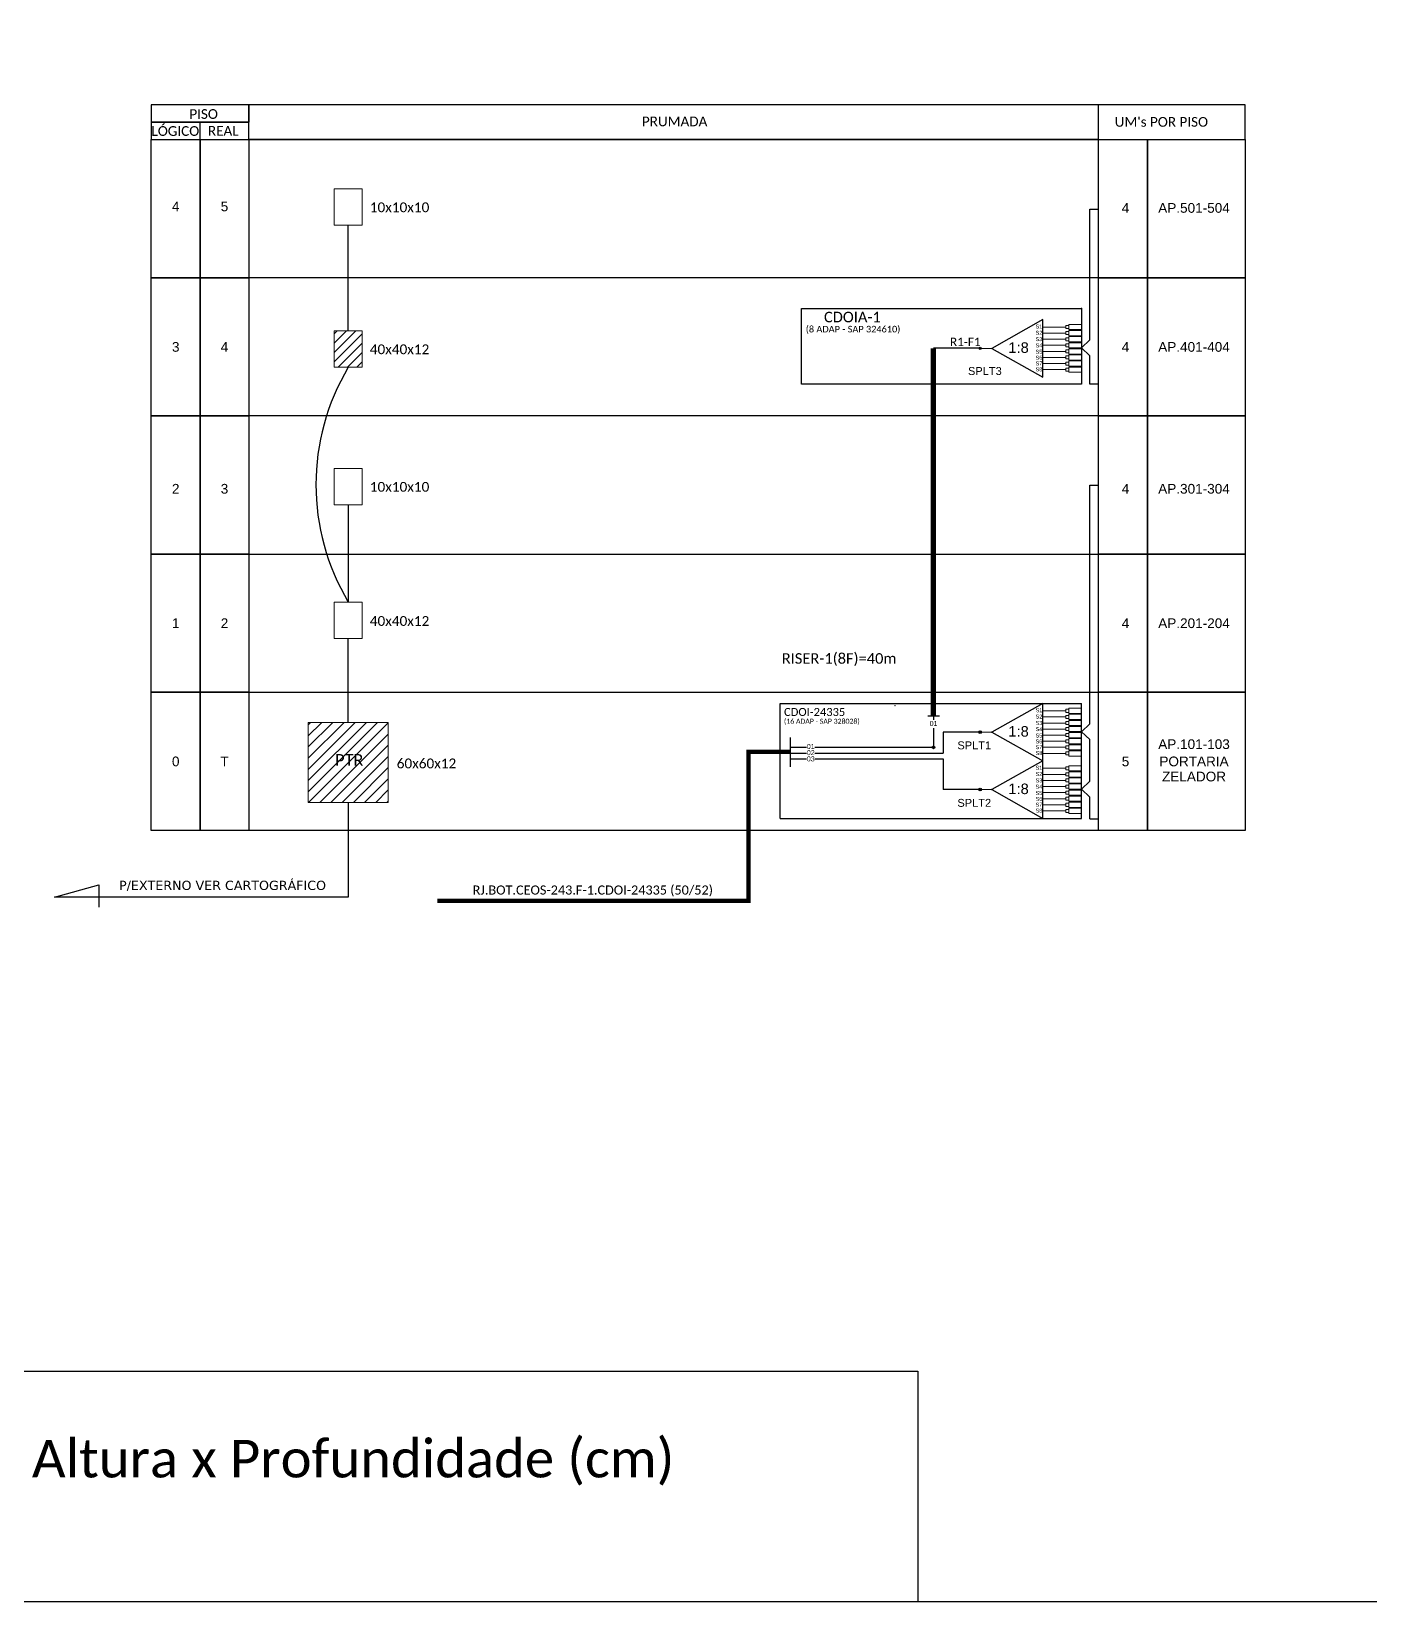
# Model space of a CAD drawing. Extents: x 890 to 4090, y 1694 to 3298.
# Drawn here: x 1078.2 to 1332, y 1694.1 to 1991.8 of the extents above; entities that cross this region are included whole.
import ezdxf
from ezdxf.enums import TextEntityAlignment as Align

# ---------------------------------------------------------------- set-up
doc = ezdxf.new("R2010")
doc.units = 0
doc.header["$MEASUREMENT"] = 0
doc.layers.get('0').update_dxf_attribs({"linetype": 'CONTINUOUS'})
doc.layers.add('10.1-Caixas Subterrâneas', color=5, linetype='CONTINUOUS')
doc.layers.add('UMs', color=6, linetype='CONTINUOUS')
doc.layers.add('10.4-Postes', color=1, linetype='CONTINUOUS', lineweight=0)
doc.layers.add('40.1-ETIQUETAS', color=1, linetype='CONTINUOUS', lineweight=20)
doc.styles.add('ARIAL', font='arial.ttf')
doc.styles.add('siredit', font='verdana.ttf')
doc.styles.add('WMF-Calibri0', font='calibri.ttf')

# ---------------------------------------------------------------- blocks, each defined once
blk = doc.blocks.new('A$C415C251F')
at = {"color": 3}
blk.add_point((0, 0), dxfattribs=at)
blk = doc.blocks.new('LEG_CDOIA8_C-SPLT_DIR')
at = {"color": 3}
blk.add_blockref('A$C415C251F', (0, 0), dxfattribs=at)
at = {"color": 1, "style": 'WMF-Calibri0', "flags": 4}
blk.add_attdef('CDO', (-26.84, -2.61), '', height=2, dxfattribs=at)
blk.add_attdef('MODELO', text='', height=1.5, dxfattribs=at).set_placement((-22.23, -4.54), align=Align.CENTER)
at = {"style": 'ARIAL', "flags": 4}
blk.add_attdef('SPLITAGEM', text='', height=1.5, dxfattribs=at).set_placement((-18.36, -12.59), align=Align.CENTER)
blk = doc.blocks.new('SPLT_1-8_SC-APC')
at = {"color": 1}
blk.add_lwpolyline([(-7.37, -2.1), (-17.04, -7.55), (-7.37, -13), (-7.37, -2.1)], dxfattribs=at)
at = {"color": 3, "lineweight": 0}
for points in [[(-2.99, -3.51), (-7.37, -3.51)], [(-7.37, -4.66), (-2.99, -4.66)], [(-7.37, -5.82), (-2.99, -5.82)], [(-2.41, -3.02), (-2.41, -4)], [(-2.41, -3.02), (0, -3.02)], [(-2.41, -4), (0, -4)], [(-2.41, -4.17), (-2.41, -5.16)], [(-2.41, -4.17), (0, -4.17)], [(-2.41, -5.16), (0, -5.16)], [(-2.41, -5.32), (-2.41, -6.31)], [(-2.41, -5.32), (0, -5.32)], [(-7.37, -6.97), (-2.99, -6.97)], [(-7.37, -8.12), (-2.99, -8.12)], [(-2.41, -6.31), (0, -6.31)], [(-2.41, -6.48), (-2.41, -7.46)], [(-2.41, -6.48), (0, -6.48)], [(-2.41, -7.46), (0, -7.46)], [(-2.41, -7.63), (-2.41, -8.62)], [(-2.41, -7.63), (0, -7.63)], [(-2.41, -8.62), (0, -8.62)], [(-2.41, -8.78), (-2.41, -9.77)], [(-2.41, -8.78), (0, -8.78)], [(-7.37, -9.28), (-2.99, -9.28)], [(-7.37, -10.43), (-2.99, -10.43)], [(-7.37, -11.58), (-2.99, -11.58)], [(-2.41, -9.77), (0, -9.77)], [(-2.41, -9.94), (-2.41, -10.92)], [(-2.41, -9.94), (0, -9.94)], [(-2.41, -10.92), (0, -10.92)], [(-2.41, -11.09), (-2.41, -12.08)], [(-2.41, -11.09), (0, -11.09)], [(-2.41, -12.08), (0, -12.08)]]:
    blk.add_lwpolyline(points, dxfattribs=at)
for points in [[(-2.99, -3.22), (-2.41, -3.22), (-2.41, -3.8), (-2.99, -3.8)], [(-2.99, -4.38), (-2.41, -4.38), (-2.41, -4.95), (-2.99, -4.95)], [(-2.99, -5.53), (-2.41, -5.53), (-2.41, -6.1), (-2.99, -6.1)], [(-2.99, -6.68), (-2.41, -6.68), (-2.41, -7.26), (-2.99, -7.26)], [(-2.99, -7.84), (-2.41, -7.84), (-2.41, -8.41), (-2.99, -8.41)], [(-2.99, -8.99), (-2.41, -8.99), (-2.41, -9.56), (-2.99, -9.56)], [(-2.99, -10.14), (-2.41, -10.14), (-2.41, -10.72), (-2.99, -10.72)], [(-2.99, -11.3), (-2.41, -11.3), (-2.41, -11.87), (-2.99, -11.87)]]:
    blk.add_lwpolyline(points, close=True, dxfattribs=at)
at = {"color": 1, "lineweight": 0}
blk.add_lwpolyline([(-17.04, -7.55), (-19.26, -7.55)], dxfattribs=at)
at = {"color": 1, "style": 'ARIAL'}
for s, height, p in [('S1', 0.75, (-8.74, -3.78)), ('S2', 0.75, (-8.74, -4.97)), ('S3', 0.75, (-8.74, -6.18)), ('1:8', 2, (-13.91, -8.4)), ('S4', 0.75, (-8.74, -7.36)), ('S5', 0.75, (-8.74, -8.57)), ('S6', 0.75, (-8.74, -9.69)), ('S7', 0.75, (-8.74, -10.78)), ('S8', 0.75, (-8.74, -11.9))]:
    blk.add_text(s, height=height, dxfattribs=at).set_placement(p)
blk = doc.blocks.new('SPLITTER_')
blk.add_point((0, 0))
at = {"style": 'ARIAL', "flags": 4}
blk.add_attdef('SPLT', (0, -3.26), '', height=1.5, dxfattribs=at)

msp = doc.modelspace()

# ---------------------------------------------------------------- hatches: boundary and pattern name
h = msp.add_hatch()
h.set_pattern_fill('ANSI31', color=1, scale=10)
h.set_pattern_definition([(45, (-11051.8836, 152.0023), (-0.88388348, 0.88388348), [])])
h.paths.add_polyline_path([(1140.94, 1935), (1135.64, 1935), (1135.64, 1928.1), (1140.94, 1928.1)])
h = msp.add_hatch(color=3)
h.dxf.hatch_style = 1
edge = h.paths.add_edge_path()
edge.add_arc((1258.13, 1931.69), 0.205, 0, 360)
h = msp.add_hatch()
h.set_pattern_fill('ANSI31', color=1, scale=12, style=0)
h.set_pattern_definition([(45, (397.1153, 1383.4458), (-1.0606602, 1.0606602), [])])
h.paths.add_polyline_path([(1145.88, 1860.71), (1130.7, 1860.71), (1130.7, 1845.57), (1145.88, 1845.57)])
h.paths.add_polyline_path([(1135.42, 1851.66), (1141.94, 1851.66), (1141.94, 1855.6), (1135.42, 1855.6)], flags=9)
h = msp.add_hatch(color=3)
h.dxf.hatch_style = 1
edge = h.paths.add_edge_path()
edge.add_arc((1258.13, 1858.92), 0.256, 0, 360)
h = msp.add_hatch(color=3)
h.dxf.hatch_style = 1
edge = h.paths.add_edge_path()
edge.add_arc((1249.27, 1856.04), 0.256, 0, 360)
h = msp.add_hatch(color=3)
h.dxf.hatch_style = 1
edge = h.paths.add_edge_path()
edge.add_arc((1258.13, 1848.02), 0.256, 0, 360)

# ---------------------------------------------------------------- linework, layer by layer
at = {"color": 0}
for p, q in [((1280.61, 1971.25), (1119.44, 1971.25)), ((1280.61, 1945.06), (1119.44, 1945.06)), ((1280.61, 1918.86), (1119.44, 1918.86)), ((1119.44, 1892.67), (1280.61, 1892.67)), ((1119.44, 1866.47), (1280.61, 1866.47)), ((1280.61, 1840.28), (1119.44, 1840.28))]:
    msp.add_line(p, q, dxfattribs=at)
msp.add_line((1216.56, 1855.2), (1222.19, 1855.2))
for points in [[(890.38, 1694.07), (1728.95, 1694.07), (1728.95, 2288.07), (890.38, 2288.07), (890.38, 1694.07)], [(1119.44, 1971.25), (1308.38, 1971.25), (1308.38, 1977.83), (1119.44, 1977.83), (1119.44, 1977.83), (1119.44, 1974.54)], [(1280.59, 1971.25), (1280.59, 1977.83)], [(1110.18, 1971.25), (1110.18, 1974.54)], [(1222.19, 1856.46), (1222.19, 1856.46)], [(1251.11, 1853.85), (1251.11, 1848.02)], [(1258.13, 1848.02), (1251.11, 1848.02)], [(890.38, 1737.77), (1246.33, 1737.77)]]:
    msp.add_lwpolyline(points)
for points in [[(1100.93, 1974.54), (1119.44, 1974.54), (1119.44, 1977.83), (1100.93, 1977.83)], [(1100.93, 1971.25), (1119.44, 1971.25), (1119.44, 1974.54), (1100.93, 1974.54)]]:
    msp.add_lwpolyline(points, close=True)
for points in [[(1100.93, 1971.25), (1110.18, 1971.25), (1110.18, 1945.06), (1100.93, 1945.06)], [(1110.18, 1971.25), (1119.44, 1971.25), (1119.44, 1945.06), (1110.18, 1945.06)], [(1280.61, 1971.25), (1289.86, 1971.25), (1289.86, 1945.06), (1280.61, 1945.06)], [(1289.86, 1971.25), (1308.38, 1971.25), (1308.38, 1945.06), (1289.86, 1945.06)], [(1100.93, 1945.06), (1110.18, 1945.06), (1110.18, 1918.86), (1100.93, 1918.86)], [(1110.18, 1945.06), (1119.44, 1945.06), (1119.44, 1918.86), (1110.18, 1918.86)], [(1280.61, 1945.06), (1289.86, 1945.06), (1289.86, 1918.86), (1280.61, 1918.86)], [(1289.86, 1945.06), (1308.38, 1945.06), (1308.38, 1918.86), (1289.86, 1918.86)], [(1100.93, 1918.86), (1110.18, 1918.86), (1110.18, 1892.67), (1100.93, 1892.67)], [(1110.18, 1918.86), (1119.44, 1918.86), (1119.44, 1892.67), (1110.18, 1892.67)], [(1280.61, 1918.86), (1289.86, 1918.86), (1289.86, 1892.67), (1280.61, 1892.67)], [(1289.86, 1918.86), (1308.38, 1918.86), (1308.38, 1892.67), (1289.86, 1892.67)], [(1100.93, 1892.67), (1110.18, 1892.67), (1110.18, 1866.47), (1100.93, 1866.47)], [(1110.18, 1892.67), (1119.44, 1892.67), (1119.44, 1866.47), (1110.18, 1866.47)], [(1280.61, 1892.67), (1289.86, 1892.67), (1289.86, 1866.47), (1280.61, 1866.47)], [(1289.86, 1892.67), (1308.38, 1892.67), (1308.38, 1866.47), (1289.86, 1866.47)], [(1100.93, 1866.47), (1110.18, 1866.47), (1110.18, 1840.28), (1100.93, 1840.28)], [(1110.18, 1866.47), (1119.44, 1866.47), (1119.44, 1840.28), (1110.18, 1840.28)], [(1280.61, 1866.47), (1289.86, 1866.47), (1289.86, 1840.28), (1280.61, 1840.28)], [(1289.86, 1866.47), (1308.38, 1866.47), (1308.38, 1840.28), (1289.86, 1840.28)]]:
    msp.add_lwpolyline(points, close=True, dxfattribs=at)
at = {"lineweight": 0}
msp.add_lwpolyline([(1135.64, 1961.92), (1140.94, 1961.92), (1140.94, 1955.02), (1135.64, 1955.02)], close=True, dxfattribs=at)
at = {"color": 3}
for points in [[(1280.61, 1924.91), (1278.95, 1924.91), (1278.95, 1930.26), (1277.39, 1931.77), (1278.95, 1933.28), (1278.95, 1958.1), (1280.61, 1958.1)], [(1138.29, 1935), (1138.29, 1955.02)], [(1278.95, 1866.47), (1278.95, 1905.76), (1280.61, 1905.76)], [(1138.29, 1902.02), (1138.29, 1883.57)], [(1138.29, 1860.74), (1138.29, 1876.67)], [(1278.95, 1853.52), (1278.95, 1857.5), (1277.39, 1859), (1278.95, 1860.51), (1278.95, 1866.47)], [(1222.19, 1856.04), (1225.19, 1856.04)], [(1226.77, 1856.04), (1249.27, 1856.04)], [(1278.95, 1844.38), (1278.95, 1846.6), (1277.39, 1848.11), (1278.95, 1849.61), (1278.95, 1853.52)], [(1278.95, 1842.49), (1278.95, 1844.38)]]:
    msp.add_lwpolyline(points, dxfattribs=at)
at = {"color": 1}
msp.add_lwpolyline([(1224.26, 1939.23), (1277.39, 1939.23), (1277.39, 1924.91), (1224.26, 1924.91)], close=True, dxfattribs=at)
at = {"color": 1, "lineweight": 0}
for points in [[(1135.64, 1935), (1140.94, 1935), (1140.94, 1928.1), (1135.64, 1928.1)], [(1130.7, 1860.74), (1145.88, 1860.74), (1145.88, 1845.57), (1130.7, 1845.57)]]:
    msp.add_lwpolyline(points, close=True, dxfattribs=at)
at = {"color": 5, "const_width": 1}
msp.add_lwpolyline([(1249.28, 1862.03), (1249.28, 1931.69)], dxfattribs=at)
at = {"color": 5}
for points in [[(1257.92, 1931.69), (1249.28, 1931.69)], [(1248.21, 1862.01), (1250.43, 1862.01)], [(1249.28, 1862.03), (1249.28, 1861.23)], [(1249.27, 1859.7), (1249.27, 1856.04)]]:
    msp.add_lwpolyline(points, dxfattribs=at)
at = {"color": 0, "lineweight": 0}
for points in [[(1135.64, 1908.92), (1140.94, 1908.92), (1140.94, 1902.02), (1135.64, 1902.02)], [(1135.64, 1883.57), (1140.94, 1883.57), (1140.94, 1876.67), (1135.64, 1876.67)]]:
    msp.add_lwpolyline(points, close=True, dxfattribs=at)
at = {"color": 1}
for points in [[(1220.19, 1864.37), (1277.39, 1864.37)], [(1277.39, 1842.57), (1277.39, 1864.37)], [(1222.19, 1852.35), (1222.19, 1857.88)], [(1138.29, 1845.57), (1138.29, 1827.66), (1082.6, 1827.66), (1090.98, 1829.96), (1090.98, 1825.73)], [(1220.19, 1842.57), (1277.39, 1842.57)]]:
    msp.add_lwpolyline(points, dxfattribs=at)
at = {"color": 2}
for points in [[(1258.13, 1858.92), (1251.11, 1858.92), (1251.11, 1854.92)], [(1222.19, 1854.92), (1225.19, 1854.92)], [(1226.77, 1854.92), (1251.11, 1854.92)]]:
    msp.add_lwpolyline(points, dxfattribs=at)
at = {"color": 1, "const_width": 0.8}
msp.add_lwpolyline([(1222.19, 1855.2), (1214.22, 1855.2), (1214.22, 1826.94), (1155.16, 1826.94)], dxfattribs=at)
at = {"color": 7}
for points in [[(1222.19, 1853.85), (1225.19, 1853.85)], [(1226.77, 1853.85), (1251.11, 1853.85), (1251.11, 1853.85)]]:
    msp.add_lwpolyline(points, dxfattribs=at)
at = {"linetype": 'Continuous'}
msp.add_lwpolyline([(1246.33, 1737.77), (1246.33, 1694.07)], dxfattribs=at)
at = {"color": 3}
for centre, radius in [((1258.13, 1931.69), 0.205), ((1258.13, 1858.92), 0.256), ((1249.27, 1856.04), 0.256), ((1258.13, 1848.02), 0.256)]:
    msp.add_circle(centre, radius, dxfattribs=at)
msp.add_arc((1175.62, 1905.84), 43.46, 149.1862, 210.8138, dxfattribs=at)
at = {"layer": '10.1-Caixas Subterrâneas', "color": 1}
msp.add_lwpolyline([(1220.19, 1842.57), (1220.19, 1864.37)], dxfattribs=at)
at = {"layer": 'UMs', "color": 3, "linetype": 'ByBlock'}
msp.add_lwpolyline([(1278.95, 1842.49), (1280.61, 1842.49)], dxfattribs=at)

# ---------------------------------------------------------------- block references
at = {"color": 3}
for name, p in [('A$C415C251F', (1277.39, 1939.23)), ('SPLT_1-8_SC-APC', (1277.39, 1939.23)), ('SPLT_1-8_SC-APC', (1277.39, 1866.47)), ('SPLT_1-8_SC-APC', (1277.39, 1855.57))]:
    msp.add_blockref(name, p, dxfattribs=at)
ref = msp.add_blockref('SPLITTER_', (1260.35, 1858.92), dxfattribs=dict(xscale=-1))
ref.add_attrib('SPLT', 'SPLT1', (1253.82, 1855.66), dxfattribs={"height": 1.5, "style": 'ARIAL'})
ref = msp.add_blockref('SPLITTER_', (1260.35, 1848.02), dxfattribs=dict(xscale=-1))
ref.add_attrib('SPLT', 'SPLT2', (1253.82, 1844.76), dxfattribs={"height": 1.5, "style": 'ARIAL'})
at = {"layer": '10.4-Postes', "color": 1}
ref = msp.add_blockref('LEG_CDOIA8_C-SPLT_DIR', (1242.01, 1863.96), dxfattribs=dict(at, xscale=0.7595886718509064, yscale=0.7595886718509064, zscale=0.7595886718509064))
ref.add_attrib('CDO', 'CDOI-24335', (1220.94, 1861.98), dxfattribs={"layer": '0', "color": 0, "height": 1.519, "style": 'WMF-Calibri0'})
ref.add_attrib('MODELO', '(16 ADAP - SAP 328028)', dxfattribs={"layer": '0', "color": 0, "height": 0.9495, "style": 'WMF-Calibri0'}).set_placement((1228.11, 1860.51), align=Align.CENTER)

# ---------------------------------------------------------------- texts
at = {"style": 'WMF-Calibri0'}
for s, p in [('     PISO', (1104.9, 1975.19)), ('  LÓGICO', (1099.66, 1971.97)), ('    REAL', (1109.07, 1972.01)), ('PRUMADA', (1193.98, 1973.79)), ("UM's POR PISO", (1283.66, 1973.7))]:
    msp.add_text(s, height=1.84, dxfattribs=at).set_placement(p)
at = {"color": 0, "style": 'ARIAL'}
for s, p in [('4', (1105.56, 1958.59)), ('5', (1114.81, 1958.59)), ('4', (1285.71, 1958.31)), ('AP.501-504', (1298.7, 1958.31)), ('3', (1105.56, 1931.96)), ('4', (1114.81, 1931.96)), ('4', (1285.71, 1931.96)), ('AP.401-404', (1298.7, 1931.96)), ('2', (1105.56, 1905.06)), ('3', (1114.81, 1905.06)), ('4', (1285.71, 1905.06)), ('AP.301-304', (1298.7, 1905.06)), ('1', (1105.56, 1879.57)), ('2', (1114.81, 1879.57)), ('4', (1285.71, 1879.57)), ('AP.201-204', (1298.7, 1879.57)), ('AP.101-103', (1298.7, 1856.64)), ('0', (1105.56, 1853.37)), ('T', (1114.81, 1853.37)), ('5', (1285.71, 1853.37)), ('PORTARIA', (1298.7, 1853.37)), ('ZELADOR', (1298.7, 1850.5))]:
    msp.add_text(s, height=1.84, dxfattribs=at).set_placement(p, align=Align.MIDDLE_CENTER)
at = {"color": 0, "style": 'WMF-Calibri0'}
for s, p in [('10x10x10', (1142.37, 1957.5)), ('40x40x12', (1142.37, 1930.58)), ('10x10x10', (1142.37, 1904.5)), ('40x40x12', (1142.37, 1879.07)), ('60x60x12', (1147.48, 1852.06))]:
    msp.add_text(s, height=1.854, dxfattribs=at).set_placement(p)
at = {"color": 1, "ltscale": 6, "style": 'WMF-Calibri0'}
msp.add_text('CDOIA-1', height=2, dxfattribs=at).set_placement((1228.52, 1936.62))
msp.add_text('(8 ADAP - SAP 324610)', height=1.25, dxfattribs=at).set_placement((1234.03, 1934.7), align=Align.CENTER)
at = {"color": 5, "style": 'WMF-Calibri0'}
for s, height, p in [('R1-F1', 1.6, (1252.42, 1932.11)), ('RISER-1(8F)=40m', 2, (1220.51, 1871.89))]:
    msp.add_text(s, height=height, dxfattribs=at).set_placement(p)
at = {"ltscale": 6, "style": 'ARIAL'}
msp.add_text('SPLT3', height=1.5, dxfattribs=at).set_placement((1259.03, 1926.64), align=Align.CENTER)
at = {"color": 7, "style": 'ARIAL'}
for p in [(1249.3, 1860.56), (1226.01, 1856.2)]:
    msp.add_text('01', height=0.949, dxfattribs=at).set_placement(p, align=Align.MIDDLE_CENTER)
at = {"color": 7, "style": 'WMF-Calibri0'}
msp.add_text('PTR', height=2.224, dxfattribs=at).set_placement((1135.8, 1852.53))
at = {"style": 'ARIAL'}
for s, p in [('02', (1226.01, 1855.03)), ('03', (1226.01, 1853.85))]:
    msp.add_text(s, height=0.949, dxfattribs=at).set_placement(p, align=Align.MIDDLE_CENTER)
at = {"color": 1, "style": 'WMF-Calibri0'}
msp.add_text('RJ.BOT.CEOS-243.F-1.CDOI-24335 (50/52)', height=1.7248, dxfattribs=at).set_placement((1161.88, 1828.12))
at = {"insert": (895.15, 1724.74), "char_height": 7.1308, "width": 658.8434, "attachment_point": 1, "style": 'WMF-Calibri0'}
msp.add_mtext('Medidas das caixas internas =  Largura x Altura x Profundidade (cm)', dxfattribs=at)
at = {"layer": '40.1-ETIQUETAS', "color": 1, "style": 'siredit'}
msp.add_text('P/EXTERNO VER CARTOGRÁFICO', height=1.7496, dxfattribs=at).set_placement((1114.44, 1829.87), align=Align.MIDDLE_CENTER)

doc.saveas('drawing.dxf')
